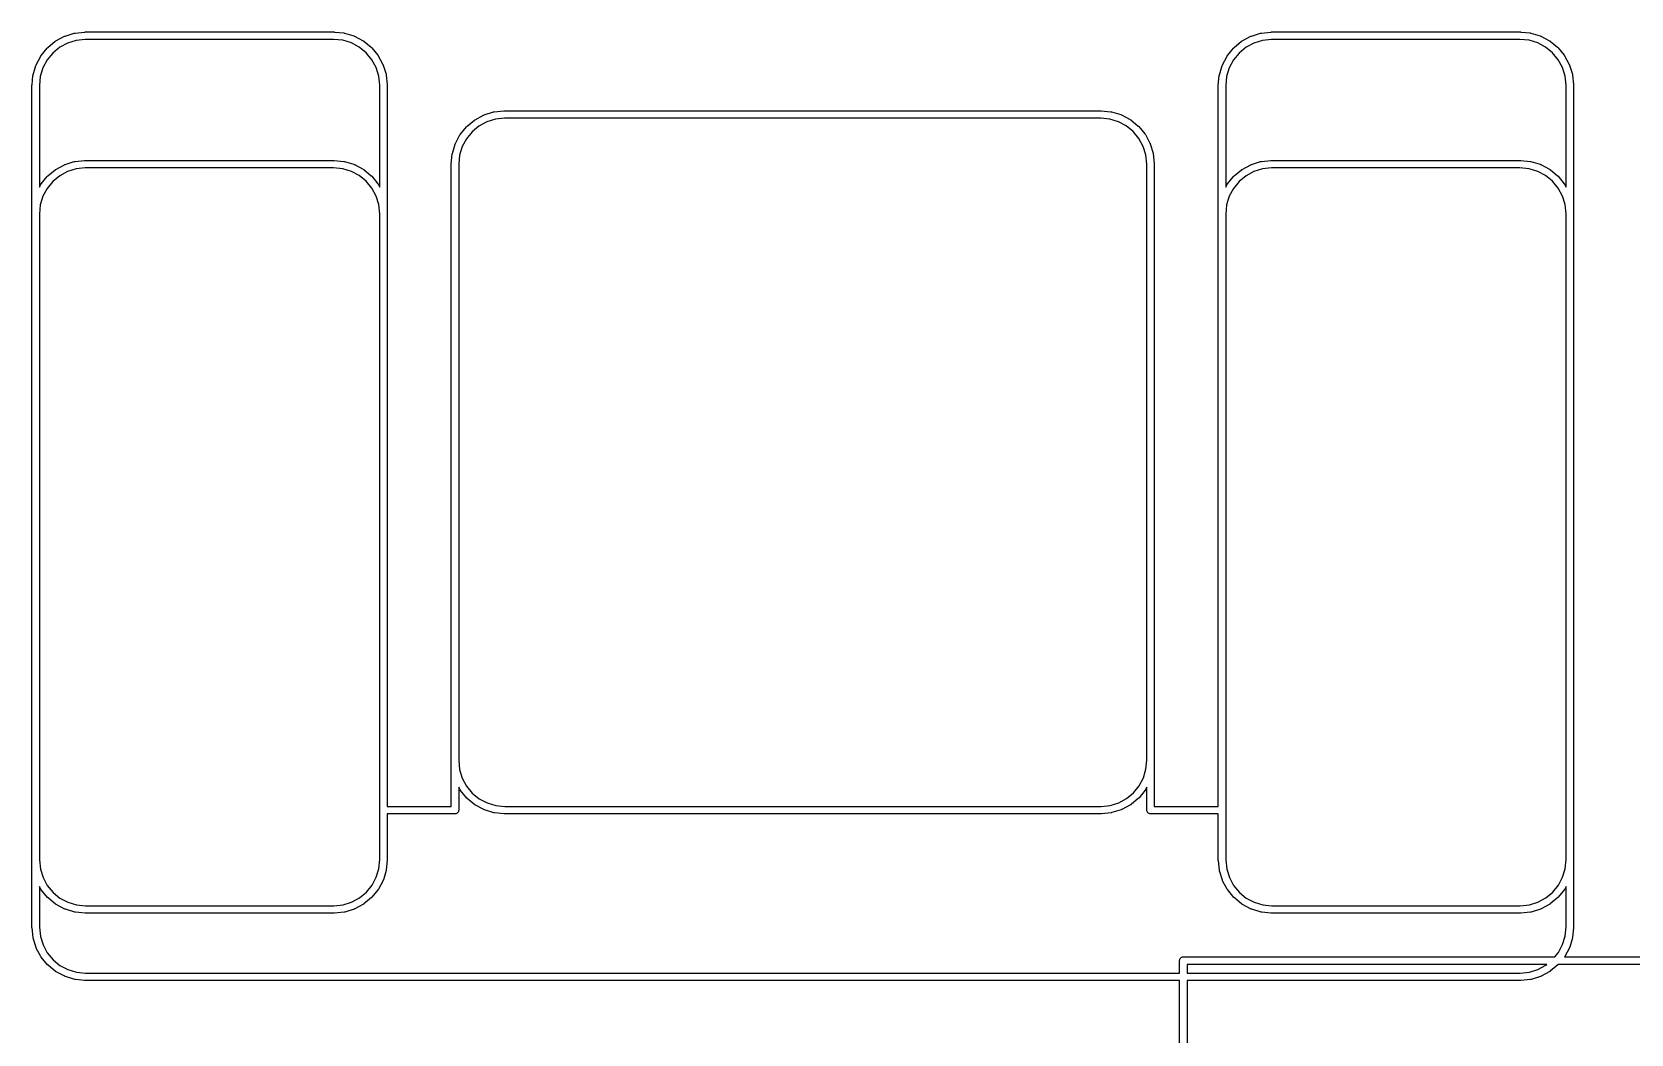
# Model space of a CAD drawing. Extents: x 18 to 369, y 6 to 139.
# Drawn here: x 49.34 to 81.52, y 48.79 to 68.95 of the extents above; entities that cross this region are included whole.
import ezdxf

# ---------------------------------------------------------------- set-up
doc = ezdxf.new("R2010")
doc.units = 0
doc.layers.add('BLACK', color=7, linetype='CONTINUOUS')

msp = doc.modelspace()

# ---------------------------------------------------------------- linework, layer by layer
at = {"layer": 'BLACK', "linetype": 'CONTINUOUS'}
for p, q in [((49.9933, 68.8677), (49.9996, 68.8702)), ((49.9996, 68.8702), (50.0059, 68.8729)), ((50.0059, 68.8729), (50.1923, 68.9306)), ((50.1923, 68.9306), (50.1933, 68.9309)), ((50.1933, 68.9309), (50.2, 68.9322)), ((50.2, 68.9322), (50.2067, 68.9335)), ((50.2067, 68.9335), (50.4007, 68.9539)), ((50.4007, 68.9539), (50.4018, 68.954)), ((50.4018, 68.954), (50.4051, 68.954)), ((50.4051, 68.954), (50.4083, 68.9543)), ((50.4083, 68.9543), (50.4118, 68.9543)), ((50.4118, 68.9543), (50.4119, 68.9544)), ((50.4119, 68.9544), (50.4153, 68.9544)), ((50.4153, 68.9544), (55.4192, 68.9543)), ((55.4192, 68.9543), (55.4303, 68.9533)), ((55.4303, 68.9533), (55.4303, 68.9532)), ((55.4303, 68.9532), (55.6171, 68.9349)), ((55.6171, 68.9349), (55.6171, 68.9349)), ((55.6171, 68.9349), (55.6171, 68.9349)), ((55.6171, 68.9349), (55.6182, 68.9348)), ((55.6182, 68.9348), (55.6248, 68.9334)), ((55.6248, 68.9334), (55.6315, 68.9321)), ((55.6315, 68.9321), (55.8183, 68.8757)), ((55.8183, 68.8757), (55.8183, 68.8757)), ((55.8183, 68.8757), (55.8183, 68.8757)), ((55.8183, 68.8757), (55.8193, 68.8754)), ((55.8193, 68.8754), (55.8255, 68.8727)), ((55.8255, 68.8727), (55.8318, 68.8701)), ((55.8318, 68.8701), (56.0042, 68.7785)), ((73.8693, 68.8677), (73.8756, 68.8702)), ((73.8756, 68.8702), (73.8819, 68.8729)), ((73.8819, 68.8729), (74.0683, 68.9306)), ((74.0683, 68.9306), (74.0693, 68.9309)), ((74.0693, 68.9309), (74.076, 68.9321)), ((74.076, 68.9321), (74.0827, 68.9335)), ((74.0827, 68.9335), (74.2767, 68.9539)), ((74.2767, 68.9539), (74.2778, 68.954)), ((74.2778, 68.954), (74.2811, 68.954)), ((74.2811, 68.954), (74.2843, 68.9543)), ((74.2843, 68.9543), (74.2878, 68.9543)), ((74.2878, 68.9543), (74.2879, 68.9543)), ((74.2879, 68.9543), (74.291, 68.9543)), ((74.291, 68.9543), (74.2913, 68.9543)), ((74.2913, 68.9543), (74.2916, 68.9543)), ((74.2916, 68.9543), (79.2952, 68.9544)), ((79.2952, 68.9544), (79.3063, 68.9533)), ((79.3063, 68.9533), (79.3063, 68.9533)), ((79.3063, 68.9533), (79.4931, 68.9349)), ((79.4931, 68.9349), (79.4931, 68.9349)), ((79.4931, 68.9349), (79.4931, 68.9349)), ((79.4931, 68.9349), (79.4942, 68.9348)), ((79.4942, 68.9348), (79.5008, 68.9334)), ((79.5008, 68.9334), (79.5075, 68.9321)), ((79.5075, 68.9321), (79.6943, 68.8757)), ((79.6943, 68.8757), (79.6953, 68.8754)), ((79.6953, 68.8754), (79.7016, 68.8727)), ((79.7016, 68.8727), (79.7079, 68.8701)), ((79.7079, 68.8701), (79.8802, 68.7785)), ((49.5245, 68.4801), (49.6479, 68.6314)), ((49.6479, 68.6314), (49.6485, 68.6322)), ((49.6485, 68.6322), (49.6534, 68.637)), ((49.6534, 68.637), (49.6582, 68.6418)), ((49.6582, 68.6418), (49.8086, 68.7662)), ((49.8985, 68.6459), (49.7595, 68.5309)), ((49.8086, 68.7662), (49.8094, 68.7668)), ((49.8094, 68.7668), (49.8151, 68.7706)), ((49.8151, 68.7706), (49.8207, 68.7744)), ((49.8207, 68.7744), (49.9924, 68.8672)), ((50.0573, 68.7317), (49.8985, 68.6459)), ((49.9924, 68.8672), (49.9933, 68.8677)), ((49.9924, 68.8672), (49.9924, 68.8672)), ((49.9924, 68.8672), (49.9924, 68.8672)), ((50.2296, 68.7851), (50.0573, 68.7317)), ((50.4126, 68.8043), (50.2296, 68.7851)), ((50.4158, 68.8044), (50.4126, 68.8043)), ((55.4118, 68.8043), (50.4158, 68.8044)), ((50.4158, 68.8044), (50.4158, 68.8044)), ((55.5952, 68.7864), (55.4118, 68.8043)), ((55.7679, 68.7342), (55.5952, 68.7864)), ((55.9273, 68.6495), (55.7679, 68.7342)), ((56.0671, 68.5354), (55.9273, 68.6495)), ((56.0042, 68.7785), (56.0042, 68.7785)), ((56.0042, 68.7785), (56.0042, 68.7785)), ((56.0042, 68.7785), (56.0051, 68.778)), ((56.0051, 68.778), (56.0107, 68.7741)), ((56.0107, 68.7741), (56.0164, 68.7704)), ((56.0164, 68.7704), (56.1676, 68.647)), ((56.1676, 68.647), (56.1676, 68.647)), ((56.1676, 68.647), (56.1676, 68.647)), ((56.1676, 68.647), (56.1684, 68.6464)), ((56.1684, 68.6464), (56.1732, 68.6415)), ((56.1732, 68.6415), (56.178, 68.6367)), ((56.178, 68.6367), (56.3024, 68.4863)), ((73.4005, 68.4801), (73.5239, 68.6314)), ((73.5239, 68.6314), (73.5245, 68.6322)), ((73.5245, 68.6322), (73.5294, 68.637)), ((73.5294, 68.637), (73.5342, 68.6418)), ((73.5342, 68.6418), (73.6846, 68.7662)), ((73.7745, 68.6459), (73.6355, 68.5309)), ((73.6846, 68.7662), (73.6854, 68.7668)), ((73.6846, 68.7662), (73.6846, 68.7662)), ((73.6846, 68.7662), (73.6846, 68.7662)), ((73.6854, 68.7668), (73.6911, 68.7706)), ((73.6911, 68.7706), (73.6967, 68.7744)), ((73.6967, 68.7744), (73.8684, 68.8672)), ((73.9333, 68.7317), (73.7745, 68.6459)), ((73.8684, 68.8672), (73.8693, 68.8677)), ((73.8684, 68.8672), (73.8684, 68.8672)), ((73.8684, 68.8672), (73.8684, 68.8672)), ((74.1056, 68.7851), (73.9333, 68.7317)), ((74.2886, 68.8043), (74.1056, 68.7851)), ((74.2918, 68.8043), (74.2886, 68.8043)), ((79.2878, 68.8044), (74.2918, 68.8043)), ((79.4712, 68.7864), (79.2878, 68.8044)), ((79.6439, 68.7342), (79.4712, 68.7864)), ((79.8033, 68.6495), (79.6439, 68.7342)), ((79.9431, 68.5354), (79.8033, 68.6495)), ((79.8802, 68.7785), (79.8802, 68.7785)), ((79.8802, 68.7785), (79.8811, 68.778)), ((79.8811, 68.778), (79.8867, 68.7742)), ((79.8867, 68.7742), (79.8924, 68.7704)), ((79.8924, 68.7704), (80.0436, 68.647)), ((80.0436, 68.647), (80.0436, 68.647)), ((80.0436, 68.647), (80.0436, 68.647)), ((80.0436, 68.647), (80.0444, 68.6464)), ((80.0444, 68.6464), (80.0492, 68.6415)), ((80.0492, 68.6415), (80.054, 68.6367)), ((80.054, 68.6367), (80.1784, 68.4863)), ((49.3628, 68.0953), (49.4192, 68.2821)), ((49.4192, 68.2821), (49.4195, 68.2831)), ((49.4192, 68.2821), (49.4192, 68.2821)), ((49.4192, 68.2821), (49.4192, 68.2821)), ((49.4195, 68.2831), (49.4222, 68.2893)), ((49.4222, 68.2893), (49.4248, 68.2956)), ((49.4248, 68.2956), (49.5164, 68.4679)), ((49.5607, 68.2317), (49.5085, 68.0589)), ((49.5164, 68.468), (49.5169, 68.4689)), ((49.5164, 68.4679), (49.5164, 68.468)), ((49.5164, 68.468), (49.5164, 68.468)), ((49.5169, 68.4689), (49.5208, 68.4745)), ((49.5208, 68.4745), (49.5245, 68.4801)), ((49.6454, 68.391), (49.5607, 68.2317)), ((49.7595, 68.5309), (49.6454, 68.391)), ((56.1821, 68.3964), (56.0671, 68.5354)), ((56.268, 68.2377), (56.1821, 68.3964)), ((56.3213, 68.0653), (56.268, 68.2377)), ((56.3024, 68.4863), (56.3024, 68.4863)), ((56.3024, 68.4863), (56.3024, 68.4863)), ((56.3024, 68.4863), (56.3031, 68.4855)), ((56.3031, 68.4855), (56.3068, 68.4798)), ((56.3068, 68.4798), (56.3106, 68.4742)), ((56.3106, 68.4742), (56.4034, 68.3025)), ((56.4034, 68.3025), (56.4039, 68.3016)), ((56.4039, 68.3016), (56.4064, 68.2953)), ((56.4064, 68.2953), (56.4091, 68.289)), ((56.4091, 68.289), (56.4668, 68.1026)), ((73.2388, 68.0953), (73.2952, 68.2821)), ((73.2952, 68.2821), (73.2955, 68.2831)), ((73.2952, 68.2821), (73.2952, 68.2821)), ((73.2952, 68.2821), (73.2952, 68.2821)), ((73.2955, 68.2831), (73.2982, 68.2893)), ((73.2982, 68.2893), (73.3008, 68.2956)), ((73.3008, 68.2956), (73.3924, 68.4679)), ((73.4367, 68.2317), (73.3845, 68.0589)), ((73.3924, 68.468), (73.3929, 68.4689)), ((73.3924, 68.4679), (73.3924, 68.468)), ((73.3924, 68.4679), (73.3924, 68.4679)), ((73.3929, 68.4689), (73.3968, 68.4745)), ((73.3968, 68.4745), (73.4005, 68.4801)), ((73.5214, 68.391), (73.4367, 68.2317)), ((73.6355, 68.5309), (73.5214, 68.391)), ((80.0581, 68.3964), (79.9431, 68.5354)), ((80.144, 68.2377), (80.0581, 68.3964)), ((80.1973, 68.0653), (80.144, 68.2377)), ((80.1784, 68.4863), (80.1791, 68.4855)), ((80.1791, 68.4855), (80.1828, 68.4798)), ((80.1828, 68.4798), (80.1866, 68.4742)), ((80.1866, 68.4742), (80.2794, 68.3025)), ((80.2794, 68.3025), (80.2799, 68.3016)), ((80.2799, 68.3016), (80.2824, 68.2953)), ((80.2824, 68.2953), (80.2851, 68.289)), ((80.2851, 68.289), (80.3428, 68.1026)), ((49.3417, 67.894), (49.36, 68.0809)), ((49.36, 68.0809), (49.3601, 68.0819)), ((49.36, 68.0809), (49.36, 68.0809)), ((49.36, 68.0809), (49.36, 68.0809)), ((49.3601, 68.0819), (49.3615, 68.0886)), ((49.3615, 68.0886), (49.3628, 68.0953)), ((49.5085, 68.0589), (49.4906, 67.8756)), ((56.3406, 67.8823), (56.3213, 68.0653)), ((56.4668, 68.1026), (56.4668, 68.1026)), ((56.4668, 68.1026), (56.4668, 68.1026)), ((56.4668, 68.1026), (56.4671, 68.1016)), ((56.4671, 68.1016), (56.4684, 68.0949)), ((56.4684, 68.0949), (56.4697, 68.0883)), ((56.4697, 68.0883), (56.4901, 67.8942)), ((73.2169, 67.8867), (73.236, 68.0809)), ((73.236, 68.0809), (73.2361, 68.0819)), ((73.236, 68.0809), (73.236, 68.0809)), ((73.236, 68.0809), (73.236, 68.0809)), ((73.2361, 68.0819), (73.2375, 68.0886)), ((73.2375, 68.0886), (73.2388, 68.0953)), ((73.3845, 68.0589), (73.3666, 67.8757)), ((80.2166, 67.8823), (80.1973, 68.0653)), ((80.3428, 68.1026), (80.3428, 68.1026)), ((80.3428, 68.1026), (80.3428, 68.1026)), ((80.3428, 68.1026), (80.3431, 68.1016)), ((80.3431, 68.1016), (80.3444, 68.0949)), ((80.3444, 68.0949), (80.3457, 68.0883)), ((80.3457, 68.0883), (80.3661, 67.8942)), ((49.3406, 67.883), (49.3417, 67.894)), ((49.3406, 50.9393), (49.3406, 67.883)), ((49.3417, 67.894), (49.3417, 67.894)), ((49.4906, 67.8756), (49.4906, 65.8343)), ((56.3406, 67.8791), (56.3406, 67.8823)), ((56.3406, 65.8338), (56.3406, 67.8791)), ((56.4901, 67.8942), (56.4902, 67.8931)), ((56.4902, 67.8931), (56.4902, 67.8898)), ((56.4902, 67.8898), (56.4905, 67.8866)), ((56.4905, 67.8866), (56.4906, 67.8831)), ((56.4906, 67.8831), (56.4906, 67.883)), ((56.4906, 67.883), (56.4906, 67.8799)), ((56.4906, 67.8799), (56.4906, 67.8796)), ((56.4906, 67.8796), (56.4906, 67.8793)), ((56.4906, 67.8793), (56.4906, 65.2981)), ((73.2166, 67.883), (73.2169, 67.8867)), ((73.2166, 65.298), (73.2166, 67.883)), ((73.3666, 67.8757), (73.3666, 65.8343)), ((80.2166, 67.8791), (80.2166, 67.8823)), ((80.2166, 65.8337), (80.2166, 67.8791)), ((80.2166, 67.8791), (80.2166, 67.8791)), ((80.3661, 67.8942), (80.3662, 67.8931)), ((80.3662, 67.8931), (80.3662, 67.8898)), ((80.3662, 67.8898), (80.3665, 67.8866)), ((80.3665, 67.8866), (80.3666, 67.8831)), ((80.3666, 67.8831), (80.3666, 67.883)), ((80.3666, 67.883), (80.3666, 63.9967)), ((58.2587, 67.1894), (58.4304, 67.2822)), ((58.4304, 67.2822), (58.4313, 67.2827)), ((58.4304, 67.2822), (58.4304, 67.2822)), ((58.4304, 67.2822), (58.4304, 67.2822)), ((58.4313, 67.2827), (58.4376, 67.2852)), ((58.4376, 67.2852), (58.4439, 67.2879)), ((58.4439, 67.2879), (58.6303, 67.3456)), ((58.6303, 67.3456), (58.6313, 67.3459)), ((58.6313, 67.3459), (58.638, 67.3472)), ((58.638, 67.3472), (58.6447, 67.3485)), ((58.6447, 67.3485), (58.8387, 67.3689)), ((58.8387, 67.3689), (58.8398, 67.369)), ((58.8398, 67.369), (58.8431, 67.369)), ((58.8431, 67.369), (58.8463, 67.3693)), ((58.8463, 67.3693), (58.8498, 67.3693)), ((58.8498, 67.3693), (58.8499, 67.3694)), ((58.8499, 67.3694), (58.8533, 67.3694)), ((58.8533, 67.3694), (70.8572, 67.3693)), ((70.8572, 67.3693), (70.8608, 67.369)), ((70.8608, 67.369), (70.8609, 67.369)), ((70.8609, 67.369), (71.0551, 67.3499)), ((71.0551, 67.3499), (71.0562, 67.3498)), ((71.0562, 67.3498), (71.0628, 67.3484)), ((71.0628, 67.3484), (71.0695, 67.3471)), ((71.0695, 67.3471), (71.2563, 67.2907)), ((71.2563, 67.2907), (71.2573, 67.2904)), ((71.2573, 67.2904), (71.2636, 67.2877)), ((71.2636, 67.2877), (71.2699, 67.2851)), ((71.2699, 67.2851), (71.4422, 67.1935)), ((57.9625, 66.8951), (58.0859, 67.0464)), ((58.1975, 66.9459), (58.0834, 66.806)), ((58.0859, 67.0464), (58.0865, 67.0472)), ((58.0859, 67.0464), (58.0859, 67.0464)), ((58.0859, 67.0464), (58.0859, 67.0464)), ((58.0865, 67.0472), (58.0914, 67.0519)), ((58.0914, 67.0519), (58.0962, 67.0568)), ((58.0962, 67.0568), (58.2466, 67.1812)), ((58.3365, 67.0609), (58.1975, 66.9459)), ((58.2466, 67.1812), (58.2474, 67.1818)), ((58.2466, 67.1812), (58.2466, 67.1812)), ((58.2466, 67.1812), (58.2466, 67.1812)), ((58.2474, 67.1818), (58.253, 67.1855)), ((58.253, 67.1855), (58.2587, 67.1894)), ((58.4953, 67.1467), (58.3365, 67.0609)), ((58.6676, 67.2001), (58.4953, 67.1467)), ((58.8506, 67.2193), (58.6676, 67.2001)), ((58.8538, 67.2194), (58.8506, 67.2193)), ((70.85, 67.2193), (58.8538, 67.2194)), ((58.8538, 67.2194), (58.8538, 67.2194)), ((71.0332, 67.2014), (70.85, 67.2193)), ((71.2059, 67.1492), (71.0332, 67.2014)), ((71.3653, 67.0645), (71.2059, 67.1492)), ((71.5051, 66.9504), (71.3653, 67.0645)), ((71.4422, 67.1935), (71.4431, 67.193)), ((71.4431, 67.193), (71.4487, 67.1892)), ((71.4487, 67.1892), (71.4544, 67.1854)), ((71.4544, 67.1854), (71.6056, 67.062)), ((71.6201, 66.8114), (71.5051, 66.9504)), ((71.6056, 67.062), (71.6064, 67.0614)), ((71.6064, 67.0614), (71.6112, 67.0565)), ((71.6112, 67.0565), (71.616, 67.0517)), ((71.616, 67.0517), (71.7404, 66.9014)), ((57.8008, 66.5103), (57.8572, 66.6971)), ((57.8572, 66.6971), (57.8575, 66.6981)), ((57.8575, 66.6981), (57.8602, 66.7044)), ((57.8602, 66.7044), (57.8628, 66.7106)), ((57.8628, 66.7106), (57.9544, 66.883)), ((57.9987, 66.6467), (57.9465, 66.4739)), ((57.9544, 66.883), (57.9549, 66.8839)), ((57.9544, 66.883), (57.9544, 66.883)), ((57.9544, 66.883), (57.9544, 66.883)), ((57.9549, 66.8839), (57.9587, 66.8895)), ((57.9587, 66.8895), (57.9625, 66.8951)), ((58.0834, 66.806), (57.9987, 66.6467)), ((71.706, 66.6527), (71.6201, 66.8114)), ((71.7593, 66.4803), (71.706, 66.6527)), ((71.7404, 66.9014), (71.7404, 66.9013)), ((71.7404, 66.9013), (71.7404, 66.9013)), ((71.7404, 66.9013), (71.7411, 66.9005)), ((71.7411, 66.9005), (71.7448, 66.8949)), ((71.7448, 66.8949), (71.7486, 66.8892)), ((71.7486, 66.8892), (71.8414, 66.7175)), ((71.8414, 66.7175), (71.8414, 66.7175)), ((71.8414, 66.7175), (71.8414, 66.7175)), ((71.8414, 66.7175), (71.8419, 66.7166)), ((71.8419, 66.7166), (71.8445, 66.7103)), ((71.8445, 66.7103), (71.8471, 66.704)), ((71.8471, 66.704), (71.9048, 66.5176)), ((50.0059, 66.2879), (50.1923, 66.3456)), ((50.1923, 66.3456), (50.1933, 66.3459)), ((50.1933, 66.3459), (50.2, 66.3471)), ((50.2, 66.3471), (50.2067, 66.3485)), ((50.2067, 66.3485), (50.4007, 66.3689)), ((50.4007, 66.3689), (50.4018, 66.369)), ((50.4018, 66.369), (50.4051, 66.369)), ((50.4051, 66.369), (50.4083, 66.3693)), ((50.4083, 66.3693), (50.4118, 66.3693)), ((50.4118, 66.3693), (50.4119, 66.3693)), ((50.4119, 66.3693), (50.415, 66.3693)), ((50.415, 66.3693), (50.4153, 66.3693)), ((50.4153, 66.3693), (50.4156, 66.3693)), ((50.4156, 66.3693), (55.4192, 66.3693)), ((55.4192, 66.3693), (55.4228, 66.369)), ((55.4228, 66.369), (55.4229, 66.369)), ((55.4229, 66.369), (55.6171, 66.35)), ((55.6171, 66.35), (55.6182, 66.3498)), ((55.6182, 66.3498), (55.6248, 66.3484)), ((55.6248, 66.3484), (55.6315, 66.3471)), ((55.6315, 66.3471), (55.8183, 66.2907)), ((57.7786, 66.298), (57.7789, 66.3015)), ((57.7786, 64.7053), (57.7786, 66.298)), ((57.7789, 66.3017), (57.798, 66.4959)), ((57.7789, 66.3015), (57.7789, 66.3017)), ((57.798, 66.4959), (57.7981, 66.4969)), ((57.798, 66.4959), (57.798, 66.4959)), ((57.798, 66.4959), (57.798, 66.4959)), ((57.7981, 66.4969), (57.7995, 66.5036)), ((57.7995, 66.5036), (57.8008, 66.5103)), ((57.9465, 66.4739), (57.9286, 66.2908)), ((71.7786, 66.2973), (71.7593, 66.4803)), ((71.7786, 66.2941), (71.7786, 66.2973)), ((71.9048, 66.5176), (71.9051, 66.5166)), ((71.9051, 66.5166), (71.9064, 66.5099)), ((71.9064, 66.5099), (71.9077, 66.5033)), ((71.9077, 66.5033), (71.9281, 66.3092)), ((71.9281, 66.3092), (71.9282, 66.3081)), ((71.9282, 66.3081), (71.9282, 66.3048)), ((71.9282, 66.3048), (71.9285, 66.3016)), ((71.9285, 66.3016), (71.9286, 66.2981)), ((71.9286, 66.2981), (71.9286, 66.298)), ((71.9286, 66.298), (71.9286, 64.9167)), ((73.8819, 66.2879), (74.0683, 66.3456)), ((74.0683, 66.3456), (74.0693, 66.3459)), ((74.0693, 66.3459), (74.076, 66.3471)), ((74.076, 66.3471), (74.0826, 66.3485)), ((74.0826, 66.3485), (74.2767, 66.3689)), ((74.2767, 66.3689), (74.2778, 66.369)), ((74.2778, 66.369), (74.2811, 66.369)), ((74.2811, 66.369), (74.2843, 66.3693)), ((74.2843, 66.3693), (74.2878, 66.3693)), ((74.2878, 66.3693), (74.2879, 66.3693)), ((74.2879, 66.3693), (74.291, 66.3693)), ((74.291, 66.3693), (74.2913, 66.3694)), ((74.2913, 66.3694), (74.2916, 66.3693)), ((74.2916, 66.3693), (79.2952, 66.3694)), ((79.2952, 66.3694), (79.3063, 66.3683)), ((79.3063, 66.3683), (79.3063, 66.3683)), ((79.3063, 66.3683), (79.4931, 66.3499)), ((79.4931, 66.3499), (79.4931, 66.3499)), ((79.4931, 66.3499), (79.4931, 66.3499)), ((79.4931, 66.3499), (79.4942, 66.3498)), ((79.4942, 66.3498), (79.5008, 66.3484)), ((79.5008, 66.3484), (79.5075, 66.3471)), ((79.5075, 66.3471), (79.6943, 66.2907)), ((49.5245, 65.8951), (49.6479, 66.0464)), ((49.6479, 66.0464), (49.6485, 66.0472)), ((49.6485, 66.0472), (49.6534, 66.052)), ((49.6534, 66.052), (49.6582, 66.0568)), ((49.6582, 66.0568), (49.8086, 66.1812)), ((49.8985, 66.0609), (49.7595, 65.9459)), ((49.8086, 66.1812), (49.8094, 66.1818)), ((49.8094, 66.1818), (49.8151, 66.1856)), ((49.8151, 66.1856), (49.8207, 66.1894)), ((49.8207, 66.1894), (49.9924, 66.2822)), ((50.0573, 66.1467), (49.8985, 66.0609)), ((49.9924, 66.2822), (49.9933, 66.2827)), ((49.9924, 66.2822), (49.9924, 66.2822)), ((49.9924, 66.2822), (49.9924, 66.2822)), ((49.9933, 66.2827), (49.9996, 66.2852)), ((49.9996, 66.2852), (50.0059, 66.2879)), ((50.2296, 66.2001), (50.0573, 66.1467)), ((50.4126, 66.2193), (50.2296, 66.2001)), ((50.4158, 66.2193), (50.4126, 66.2193)), ((55.412, 66.2193), (50.4158, 66.2193)), ((55.5952, 66.2014), (55.412, 66.2193)), ((55.7679, 66.1492), (55.5952, 66.2014)), ((55.9273, 66.0645), (55.7679, 66.1492)), ((55.8183, 66.2907), (55.8193, 66.2904)), ((55.8193, 66.2904), (55.8256, 66.2877)), ((55.8256, 66.2877), (55.8319, 66.2851)), ((55.8319, 66.2851), (56.0042, 66.1935)), ((56.0671, 65.9504), (55.9273, 66.0645)), ((56.0042, 66.1935), (56.0051, 66.193)), ((56.0051, 66.193), (56.0107, 66.1892)), ((56.0107, 66.1892), (56.0164, 66.1854)), ((56.0164, 66.1854), (56.1676, 66.062)), ((56.1676, 66.062), (56.1676, 66.062)), ((56.1676, 66.062), (56.1676, 66.062)), ((56.1676, 66.062), (56.1684, 66.0614)), ((56.1684, 66.0614), (56.1731, 66.0565)), ((56.1731, 66.0565), (56.178, 66.0517)), ((56.178, 66.0517), (56.3024, 65.9014)), ((57.9286, 66.2908), (57.9286, 64.7053)), ((71.7786, 64.9167), (71.7786, 66.2941)), ((73.4005, 65.8951), (73.5239, 66.0464)), ((73.5239, 66.0464), (73.5245, 66.0472)), ((73.5239, 66.0464), (73.5239, 66.0464)), ((73.5239, 66.0464), (73.5239, 66.0464)), ((73.5245, 66.0472), (73.5294, 66.052)), ((73.5294, 66.052), (73.5342, 66.0568)), ((73.5342, 66.0568), (73.6846, 66.1812)), ((73.7745, 66.0609), (73.6355, 65.9459)), ((73.6846, 66.1812), (73.6854, 66.1818)), ((73.6854, 66.1818), (73.6911, 66.1856)), ((73.6911, 66.1856), (73.6967, 66.1894)), ((73.6967, 66.1894), (73.8684, 66.2822)), ((73.9333, 66.1467), (73.7745, 66.0609)), ((73.8684, 66.2822), (73.8693, 66.2827)), ((73.8684, 66.2822), (73.8684, 66.2822)), ((73.8684, 66.2822), (73.8684, 66.2822)), ((73.8693, 66.2827), (73.8756, 66.2852)), ((73.8756, 66.2852), (73.8819, 66.2879)), ((74.1056, 66.2001), (73.9333, 66.1467)), ((74.2886, 66.2193), (74.1056, 66.2001)), ((74.2918, 66.2194), (74.2886, 66.2193)), ((79.2878, 66.2194), (74.2918, 66.2194)), ((79.4712, 66.2014), (79.2878, 66.2194)), ((79.6439, 66.1492), (79.4712, 66.2014)), ((79.8033, 66.0645), (79.6439, 66.1492)), ((79.6943, 66.2907), (79.6943, 66.2907)), ((79.6943, 66.2907), (79.6943, 66.2907)), ((79.6943, 66.2907), (79.6953, 66.2904)), ((79.6953, 66.2904), (79.7016, 66.2877)), ((79.7016, 66.2877), (79.7078, 66.2851)), ((79.7078, 66.2851), (79.8802, 66.1935)), ((79.9431, 65.9504), (79.8033, 66.0645)), ((79.8802, 66.1935), (79.8802, 66.1935)), ((79.8802, 66.1935), (79.8802, 66.1935)), ((79.8802, 66.1935), (79.8811, 66.193)), ((79.8811, 66.193), (79.8867, 66.1891)), ((79.8867, 66.1891), (79.8924, 66.1854)), ((79.8924, 66.1854), (80.0436, 66.062)), ((80.0436, 66.062), (80.0444, 66.0614)), ((80.0444, 66.0614), (80.0492, 66.0565)), ((80.0492, 66.0565), (80.054, 66.0517)), ((80.054, 66.0517), (80.1784, 65.9013)), ((49.4906, 65.8343), (49.5164, 65.8829)), ((49.5164, 65.883), (49.5169, 65.8839)), ((49.5164, 65.8829), (49.5164, 65.883)), ((49.5164, 65.8829), (49.5164, 65.8829)), ((49.5169, 65.8839), (49.5208, 65.8895)), ((49.5208, 65.8895), (49.5245, 65.8951)), ((49.6454, 65.806), (49.5607, 65.6467)), ((49.7595, 65.9459), (49.6454, 65.806)), ((56.1821, 65.8114), (56.0671, 65.9504)), ((56.268, 65.6527), (56.1821, 65.8114)), ((56.3213, 65.4803), (56.268, 65.6527)), ((56.3024, 65.9014), (56.3024, 65.9013)), ((56.3024, 65.9013), (56.3024, 65.9013)), ((56.3024, 65.9013), (56.3031, 65.9005)), ((56.3031, 65.9005), (56.3068, 65.8948)), ((56.3068, 65.8948), (56.3106, 65.8892)), ((56.3106, 65.8892), (56.3406, 65.8338)), ((73.3666, 65.8343), (73.3924, 65.8829)), ((73.3924, 65.8829), (73.3929, 65.8839)), ((73.3929, 65.8839), (73.3967, 65.8895)), ((73.3967, 65.8895), (73.4005, 65.8951)), ((73.5214, 65.806), (73.4367, 65.6467)), ((73.6355, 65.9459), (73.5214, 65.806)), ((80.0581, 65.8114), (79.9431, 65.9504)), ((80.144, 65.6527), (80.0581, 65.8114)), ((80.1973, 65.4803), (80.144, 65.6527)), ((80.1784, 65.9013), (80.1791, 65.9005)), ((80.1791, 65.9005), (80.1828, 65.8949)), ((80.1828, 65.8949), (80.1866, 65.8892)), ((80.1866, 65.8892), (80.2166, 65.8337)), ((49.5085, 65.4739), (49.4906, 65.2907)), ((49.5607, 65.6467), (49.5085, 65.4739)), ((56.3406, 65.2973), (56.3213, 65.4803)), ((73.3845, 65.4739), (73.3666, 65.2908)), ((73.4367, 65.6467), (73.3845, 65.4739)), ((80.2166, 65.2973), (80.1973, 65.4803)), ((49.4906, 65.2907), (49.4906, 52.2946)), ((56.3406, 65.295), (56.3406, 65.2973)), ((56.3406, 53.298), (56.3406, 65.295)), ((56.4906, 65.2981), (56.4906, 65.298)), ((56.4906, 65.298), (56.4906, 65.2949)), ((56.4906, 65.2949), (56.4906, 65.2946)), ((56.4906, 65.2946), (56.4906, 65.2943)), ((56.4906, 65.2943), (56.4906, 53.3693)), ((73.2166, 53.3694), (73.2166, 65.298)), ((73.2166, 65.298), (73.2166, 65.298)), ((73.3666, 65.2908), (73.3666, 53.298)), ((80.2166, 65.2941), (80.2166, 65.2973)), ((80.2166, 63.9967), (80.2166, 65.2941)), ((57.7786, 53.3694), (57.7786, 64.7053)), ((57.9286, 64.7053), (57.9286, 54.2946)), ((71.7786, 54.2979), (71.7786, 64.9167)), ((71.9286, 64.9167), (71.9286, 54.2907)), ((80.2166, 52.2981), (80.2166, 63.9967)), ((80.3666, 63.9967), (80.3666, 52.2907)), ((57.9286, 54.2946), (57.9286, 54.2946)), ((57.9286, 54.2946), (57.9286, 54.2914)), ((57.9286, 54.2914), (57.9478, 54.1084)), ((57.9478, 54.1084), (58.0012, 53.936)), ((71.7084, 53.942), (71.7606, 54.1148)), ((71.7606, 54.1148), (71.7786, 54.2979)), ((71.9286, 54.2907), (71.9286, 54.2906)), ((71.9286, 54.2906), (71.9286, 53.3693)), ((57.9586, 53.6995), (57.9286, 53.755)), ((57.9286, 53.755), (57.9286, 53.298)), ((58.0012, 53.936), (58.087, 53.7773)), ((58.087, 53.7773), (58.202, 53.6382)), ((71.5097, 53.6428), (71.6237, 53.7827)), ((71.6237, 53.7827), (71.7084, 53.942)), ((71.7786, 53.7544), (71.7527, 53.7058)), ((71.7786, 53.298), (71.7786, 53.7544)), ((57.9624, 53.6938), (57.9586, 53.6995)), ((57.9661, 53.6882), (57.9624, 53.6938)), ((57.9667, 53.6874), (57.9661, 53.6882)), ((57.9667, 53.6873), (57.9667, 53.6874)), ((58.0911, 53.537), (57.9667, 53.6873)), ((57.9667, 53.6873), (57.9667, 53.6873)), ((58.096, 53.5322), (58.0911, 53.537)), ((58.1007, 53.5273), (58.096, 53.5322)), ((58.1015, 53.5267), (58.1007, 53.5273)), ((58.2528, 53.4033), (58.1015, 53.5267)), ((58.1015, 53.5267), (58.1015, 53.5267)), ((58.1015, 53.5267), (58.1015, 53.5267)), ((58.202, 53.6382), (58.3419, 53.5242)), ((58.3419, 53.5242), (58.5012, 53.4395)), ((58.5012, 53.4395), (58.674, 53.3873)), ((71.0395, 53.3886), (71.2119, 53.442)), ((71.2119, 53.442), (71.3706, 53.5278)), ((71.3706, 53.5278), (71.5097, 53.6428)), ((71.611, 53.5319), (71.4606, 53.4075)), ((71.6158, 53.5368), (71.611, 53.5319)), ((71.6206, 53.5415), (71.6158, 53.5368)), ((71.6213, 53.5423), (71.6206, 53.5415)), ((71.7446, 53.6936), (71.6213, 53.5423)), ((71.6213, 53.5423), (71.6213, 53.5423)), ((71.6213, 53.5423), (71.6213, 53.5423)), ((71.7484, 53.6993), (71.7446, 53.6936)), ((71.7522, 53.7048), (71.7484, 53.6993)), ((71.7527, 53.7057), (71.7522, 53.7048)), ((71.7527, 53.7058), (71.7527, 53.7057)), ((71.7527, 53.7057), (71.7527, 53.7057)), ((56.3402, 53.2944), (56.3406, 53.298)), ((56.3406, 53.2907), (56.3402, 53.2944)), ((56.3406, 52.298), (56.3406, 53.2907)), ((56.4906, 53.3693), (57.7786, 53.3694)), ((57.8499, 53.2194), (56.4906, 53.2194)), ((56.4906, 53.2194), (56.4906, 52.2907)), ((57.8536, 53.219), (57.8499, 53.2194)), ((57.8683, 53.2204), (57.8536, 53.219)), ((57.8824, 53.2247), (57.8683, 53.2204)), ((57.8954, 53.2317), (57.8824, 53.2247)), ((57.9069, 53.2411), (57.8954, 53.2317)), ((57.9071, 53.2413), (57.9069, 53.2411)), ((57.9162, 53.2525), (57.9071, 53.2413)), ((57.9232, 53.2655), (57.9162, 53.2525)), ((57.9275, 53.2797), (57.9232, 53.2655)), ((57.9289, 53.2944), (57.9275, 53.2797)), ((57.9286, 53.298), (57.9289, 53.2944)), ((58.2585, 53.3995), (58.2528, 53.4033)), ((58.264, 53.3957), (58.2585, 53.3995)), ((58.265, 53.3952), (58.264, 53.3957)), ((58.4373, 53.3036), (58.265, 53.3952)), ((58.265, 53.3952), (58.265, 53.3952)), ((58.265, 53.3952), (58.265, 53.3952)), ((58.4435, 53.301), (58.4373, 53.3036)), ((58.4498, 53.2983), (58.4435, 53.301)), ((58.4508, 53.298), (58.4498, 53.2983)), ((58.6377, 53.2416), (58.4508, 53.298)), ((58.6443, 53.2403), (58.6377, 53.2416)), ((58.651, 53.2389), (58.6443, 53.2403)), ((58.652, 53.2388), (58.651, 53.2389)), ((58.8462, 53.2197), (58.652, 53.2388)), ((58.652, 53.2388), (58.652, 53.2388)), ((58.652, 53.2388), (58.652, 53.2388)), ((58.674, 53.3873), (58.8572, 53.3693)), ((58.8463, 53.2197), (58.8462, 53.2197)), ((58.8499, 53.2193), (58.8463, 53.2197)), ((70.8538, 53.2193), (58.8499, 53.2193)), ((58.8572, 53.3693), (70.8533, 53.3693)), ((70.8533, 53.3693), (70.8565, 53.3694)), ((70.8533, 53.3693), (70.8533, 53.3693)), ((70.8572, 53.2193), (70.8538, 53.2193)), ((70.8565, 53.3694), (71.0395, 53.3886)), ((70.8574, 53.2194), (70.8572, 53.2193)), ((70.8608, 53.2194), (70.8574, 53.2194)), ((70.8641, 53.2197), (70.8608, 53.2194)), ((70.8674, 53.2197), (70.8641, 53.2197)), ((70.8684, 53.2198), (70.8674, 53.2197)), ((71.0625, 53.2402), (70.8684, 53.2198)), ((71.0691, 53.2415), (71.0625, 53.2402)), ((71.0758, 53.2428), (71.0691, 53.2415)), ((71.0768, 53.2431), (71.0758, 53.2428)), ((71.2633, 53.3008), (71.0768, 53.2431)), ((71.0768, 53.2431), (71.0768, 53.2431)), ((71.2696, 53.3035), (71.2633, 53.3008)), ((71.2758, 53.306), (71.2696, 53.3035)), ((71.2768, 53.3065), (71.2758, 53.306)), ((71.4484, 53.3993), (71.2768, 53.3065)), ((71.4541, 53.4031), (71.4484, 53.3993)), ((71.4598, 53.4069), (71.4541, 53.4031)), ((71.4606, 53.4075), (71.4598, 53.4069)), ((71.4606, 53.4075), (71.4606, 53.4075)), ((71.4606, 53.4075), (71.4606, 53.4075)), ((71.7782, 53.2943), (71.7786, 53.298)), ((71.7786, 53.2907), (71.7782, 53.2943)), ((71.7797, 53.2796), (71.7786, 53.2907)), ((71.7786, 53.2907), (71.7786, 53.2907)), ((71.7839, 53.2655), (71.7797, 53.2796)), ((71.7909, 53.2525), (71.7839, 53.2655)), ((71.8003, 53.2411), (71.7909, 53.2525)), ((71.8117, 53.2317), (71.8003, 53.2411)), ((71.8003, 53.2411), (71.8003, 53.2411)), ((71.8247, 53.2247), (71.8117, 53.2317)), ((71.8389, 53.2204), (71.8247, 53.2247)), ((71.8499, 53.2193), (71.8389, 53.2204)), ((71.8536, 53.219), (71.8499, 53.2193)), ((71.8499, 53.2193), (71.8499, 53.2193)), ((71.8572, 53.2193), (71.8536, 53.219)), ((73.2166, 53.2194), (71.8572, 53.2193)), ((71.9286, 53.3693), (73.2166, 53.3694)), ((73.2166, 52.2907), (73.2166, 53.2194)), ((73.3666, 53.298), (73.3669, 53.2944)), ((73.3669, 53.2944), (73.3666, 53.2907)), ((73.3666, 53.2907), (73.3666, 53.2907)), ((73.3666, 53.2907), (73.3666, 53.2906)), ((73.3666, 53.2906), (73.3666, 52.2946)), ((49.4906, 52.2946), (49.4906, 52.2914)), ((49.4906, 52.2914), (49.5098, 52.1084)), ((56.3226, 52.1147), (56.3406, 52.298)), ((56.49, 52.2849), (56.4712, 52.0928)), ((56.4906, 52.2907), (56.49, 52.2849)), ((73.2166, 52.2905), (73.2166, 52.2907)), ((73.2166, 52.2871), (73.2166, 52.2905)), ((73.2169, 52.2838), (73.2166, 52.2871)), ((73.2169, 52.2806), (73.2169, 52.2838)), ((73.217, 52.2795), (73.2169, 52.2806)), ((73.2374, 52.0854), (73.217, 52.2795)), ((73.3666, 52.2946), (73.3666, 52.2946)), ((73.3666, 52.2946), (73.3666, 52.2914)), ((73.3666, 52.2914), (73.3858, 52.1084)), ((80.1986, 52.1148), (80.2166, 52.2981)), ((80.3666, 52.2907), (80.3666, 52.2906)), ((80.3666, 52.2906), (80.3666, 50.9357)), ((49.5098, 52.1084), (49.5632, 51.936)), ((49.5632, 51.936), (49.649, 51.7773)), ((56.1857, 51.7827), (56.2704, 51.942)), ((56.2704, 51.942), (56.3226, 52.1147)), ((56.4063, 51.8781), (56.3147, 51.7057)), ((56.4089, 51.8843), (56.4063, 51.8781)), ((56.4116, 51.8906), (56.4089, 51.8843)), ((56.4119, 51.8916), (56.4116, 51.8906)), ((56.4683, 52.0784), (56.4119, 51.8916)), ((56.4119, 51.8916), (56.4119, 51.8916)), ((56.4119, 51.8916), (56.4119, 51.8916)), ((56.4697, 52.0851), (56.4683, 52.0784)), ((56.4711, 52.0917), (56.4697, 52.0851)), ((56.4712, 52.0928), (56.4711, 52.0917)), ((56.4712, 52.0928), (56.4712, 52.0928)), ((56.4712, 52.0928), (56.4712, 52.0928)), ((73.2388, 52.0788), (73.2374, 52.0854)), ((73.24, 52.0721), (73.2388, 52.0788)), ((73.2403, 52.0711), (73.24, 52.0721)), ((73.2404, 52.0711), (73.2403, 52.0711)), ((73.2981, 51.8847), (73.2404, 52.0711)), ((73.3007, 51.8784), (73.2981, 51.8847)), ((73.3032, 51.8721), (73.3007, 51.8784)), ((73.3037, 51.8712), (73.3032, 51.8721)), ((73.3966, 51.6995), (73.3037, 51.8712)), ((73.3037, 51.8712), (73.3037, 51.8712)), ((73.3037, 51.8712), (73.3037, 51.8712)), ((73.3858, 52.1084), (73.4392, 51.936)), ((73.4392, 51.936), (73.525, 51.7773)), ((80.0617, 51.7827), (80.1464, 51.942)), ((80.1464, 51.942), (80.1986, 52.1148)), ((49.5206, 51.6995), (49.4906, 51.755)), ((49.4906, 51.755), (49.4906, 50.9396)), ((49.5244, 51.6938), (49.5206, 51.6995)), ((49.5281, 51.6882), (49.5244, 51.6938)), ((49.5287, 51.6874), (49.5281, 51.6882)), ((49.6531, 51.537), (49.5287, 51.6874)), ((49.5287, 51.6874), (49.5287, 51.6874)), ((49.5287, 51.6874), (49.5287, 51.6874)), ((49.649, 51.7773), (49.764, 51.6383)), ((49.658, 51.5322), (49.6531, 51.537)), ((49.6627, 51.5273), (49.658, 51.5322)), ((49.6635, 51.5267), (49.6627, 51.5273)), ((49.8148, 51.4033), (49.6635, 51.5267)), ((49.6635, 51.5267), (49.6635, 51.5267)), ((49.6635, 51.5267), (49.6635, 51.5267)), ((49.764, 51.6383), (49.9039, 51.5242)), ((49.9039, 51.5242), (50.0632, 51.4395)), ((55.7739, 51.442), (55.9326, 51.5278)), ((55.9326, 51.5278), (56.0717, 51.6428)), ((56.1729, 51.5319), (56.0226, 51.4075)), ((56.0717, 51.6428), (56.1857, 51.7827)), ((56.1778, 51.5368), (56.1729, 51.5319)), ((56.1826, 51.5415), (56.1778, 51.5368)), ((56.1833, 51.5423), (56.1826, 51.5415)), ((56.3066, 51.6935), (56.1833, 51.5423)), ((56.3104, 51.6992), (56.3066, 51.6935)), ((56.3142, 51.7048), (56.3104, 51.6992)), ((56.3147, 51.7057), (56.3142, 51.7048)), ((56.3147, 51.7057), (56.3147, 51.7057)), ((56.3147, 51.7057), (56.3147, 51.7057)), ((73.4004, 51.6939), (73.3966, 51.6995)), ((73.4041, 51.6882), (73.4004, 51.6939)), ((73.4047, 51.6874), (73.4041, 51.6882)), ((73.4047, 51.6873), (73.4047, 51.6874)), ((73.4048, 51.6873), (73.4047, 51.6873)), ((73.5292, 51.537), (73.4048, 51.6873)), ((73.525, 51.7773), (73.64, 51.6382)), ((73.534, 51.5322), (73.5292, 51.537)), ((73.5387, 51.5273), (73.534, 51.5322)), ((73.5395, 51.5267), (73.5387, 51.5273)), ((73.6908, 51.4033), (73.5395, 51.5267)), ((73.5395, 51.5267), (73.5395, 51.5267)), ((73.5395, 51.5267), (73.5395, 51.5267)), ((73.64, 51.6382), (73.7799, 51.5242)), ((73.7799, 51.5242), (73.9392, 51.4395)), ((79.6499, 51.442), (79.8086, 51.5278)), ((79.8086, 51.5278), (79.9477, 51.6428)), ((80.0489, 51.5319), (79.8986, 51.4075)), ((79.9477, 51.6428), (80.0617, 51.7827)), ((80.0537, 51.5367), (80.0489, 51.5319)), ((80.0586, 51.5415), (80.0537, 51.5367)), ((80.0593, 51.5423), (80.0586, 51.5415)), ((80.1826, 51.6936), (80.0593, 51.5423)), ((80.0593, 51.5423), (80.0593, 51.5423)), ((80.0593, 51.5423), (80.0593, 51.5423)), ((80.1864, 51.6992), (80.1826, 51.6936)), ((80.1902, 51.7048), (80.1864, 51.6992)), ((80.1907, 51.7057), (80.1902, 51.7048)), ((80.2166, 51.7544), (80.1907, 51.7058)), ((80.1907, 51.7058), (80.1907, 51.7057)), ((80.1907, 51.7057), (80.1907, 51.7057)), ((80.2166, 50.9431), (80.2166, 51.7544)), ((49.8204, 51.3995), (49.8148, 51.4033)), ((49.826, 51.3957), (49.8204, 51.3995)), ((49.827, 51.3952), (49.826, 51.3957)), ((49.9993, 51.3036), (49.827, 51.3952)), ((50.0056, 51.301), (49.9993, 51.3036)), ((50.0118, 51.2983), (50.0056, 51.301)), ((50.0128, 51.298), (50.0118, 51.2983)), ((50.1997, 51.2416), (50.0128, 51.298)), ((50.0632, 51.4395), (50.236, 51.3873)), ((50.2063, 51.2403), (50.1997, 51.2416)), ((50.213, 51.2389), (50.2063, 51.2403)), ((50.214, 51.2388), (50.213, 51.2389)), ((50.4082, 51.2197), (50.214, 51.2388)), ((50.214, 51.2388), (50.214, 51.2388)), ((50.236, 51.3873), (50.4192, 51.3693)), ((50.4083, 51.2197), (50.4082, 51.2197)), ((50.4119, 51.2193), (50.4083, 51.2197)), ((55.4158, 51.2193), (50.4119, 51.2193)), ((50.4192, 51.3693), (55.4153, 51.3693)), ((55.4153, 51.3693), (55.4185, 51.3694)), ((55.4153, 51.3693), (55.4153, 51.3693)), ((55.4192, 51.2193), (55.4158, 51.2193)), ((55.4185, 51.3694), (55.6015, 51.3886)), ((55.4194, 51.2194), (55.4192, 51.2193)), ((55.4228, 51.2194), (55.4194, 51.2194)), ((55.4261, 51.2197), (55.4228, 51.2194)), ((55.4293, 51.2197), (55.4261, 51.2197)), ((55.4304, 51.2198), (55.4293, 51.2197)), ((55.6245, 51.2402), (55.4304, 51.2198)), ((55.6015, 51.3886), (55.7739, 51.442)), ((55.6311, 51.2415), (55.6245, 51.2402)), ((55.6378, 51.2428), (55.6311, 51.2415)), ((55.6388, 51.2431), (55.6378, 51.2428)), ((55.8253, 51.3008), (55.6388, 51.2431)), ((55.6388, 51.2431), (55.6388, 51.2431)), ((55.8315, 51.3035), (55.8253, 51.3008)), ((55.8378, 51.306), (55.8315, 51.3035)), ((55.8388, 51.3065), (55.8378, 51.306)), ((56.0104, 51.3993), (55.8388, 51.3065)), ((56.0161, 51.4031), (56.0104, 51.3993)), ((56.0218, 51.4069), (56.0161, 51.4031)), ((56.0226, 51.4075), (56.0218, 51.4069)), ((56.0226, 51.4075), (56.0226, 51.4075)), ((56.0226, 51.4075), (56.0226, 51.4075)), ((73.6964, 51.3995), (73.6908, 51.4033)), ((73.7021, 51.3957), (73.6964, 51.3995)), ((73.703, 51.3952), (73.7021, 51.3957)), ((73.8753, 51.3036), (73.703, 51.3952)), ((73.703, 51.3952), (73.703, 51.3952)), ((73.703, 51.3952), (73.703, 51.3952)), ((73.8816, 51.301), (73.8753, 51.3036)), ((73.8878, 51.2983), (73.8816, 51.301)), ((73.8888, 51.298), (73.8878, 51.2983)), ((74.0757, 51.2416), (73.8888, 51.298)), ((73.9392, 51.4395), (74.112, 51.3873)), ((74.0823, 51.2403), (74.0757, 51.2416)), ((74.089, 51.2389), (74.0823, 51.2403)), ((74.09, 51.2388), (74.089, 51.2389)), ((74.2768, 51.2204), (74.09, 51.2388)), ((74.112, 51.3873), (74.2953, 51.3693)), ((74.2769, 51.2204), (74.2768, 51.2204)), ((74.2879, 51.2193), (74.2769, 51.2204)), ((79.2916, 51.2194), (74.2879, 51.2193)), ((74.2953, 51.3693), (79.2913, 51.3693)), ((79.2913, 51.3693), (79.2945, 51.3694)), ((79.2918, 51.2193), (79.2916, 51.2194)), ((79.2921, 51.2194), (79.2918, 51.2193)), ((79.2952, 51.2194), (79.2921, 51.2194)), ((79.2945, 51.3694), (79.4775, 51.3886)), ((79.2954, 51.2194), (79.2952, 51.2194)), ((79.2988, 51.2194), (79.2954, 51.2194)), ((79.3021, 51.2197), (79.2988, 51.2194)), ((79.3054, 51.2197), (79.3021, 51.2197)), ((79.3064, 51.2198), (79.3054, 51.2197)), ((79.5005, 51.2402), (79.3064, 51.2198)), ((79.4775, 51.3886), (79.6499, 51.442)), ((79.5071, 51.2416), (79.5005, 51.2402)), ((79.5138, 51.2428), (79.5071, 51.2416)), ((79.5148, 51.2431), (79.5138, 51.2428)), ((79.7013, 51.3008), (79.5148, 51.2431)), ((79.5148, 51.2431), (79.5148, 51.2431)), ((79.7076, 51.3035), (79.7013, 51.3008)), ((79.7138, 51.306), (79.7076, 51.3035)), ((79.7147, 51.3065), (79.7138, 51.306)), ((79.7148, 51.3065), (79.7147, 51.3065)), ((79.8864, 51.3993), (79.7148, 51.3065)), ((79.7148, 51.3065), (79.7148, 51.3065)), ((79.8921, 51.4031), (79.8864, 51.3993)), ((79.8978, 51.4069), (79.8921, 51.4031)), ((79.8986, 51.4075), (79.8978, 51.4069)), ((49.3406, 50.9391), (49.3406, 50.9393)), ((49.3406, 50.9388), (49.3406, 50.9391)), ((49.3406, 50.9357), (49.3406, 50.9388)), ((49.3406, 50.9356), (49.3406, 50.9357)), ((49.3406, 50.9321), (49.3406, 50.9356)), ((49.3409, 50.9288), (49.3406, 50.9321)), ((49.3409, 50.9256), (49.3409, 50.9288)), ((49.341, 50.9245), (49.3409, 50.9256)), ((49.3614, 50.7304), (49.341, 50.9245)), ((49.4906, 50.9396), (49.4906, 50.9364)), ((49.4906, 50.9364), (49.5098, 50.7534)), ((80.1986, 50.7598), (80.2166, 50.9431)), ((80.3655, 50.9246), (80.3472, 50.7378)), ((80.3666, 50.9357), (80.3655, 50.9246)), ((80.3655, 50.9246), (80.3655, 50.9246)), ((49.3628, 50.7238), (49.3614, 50.7304)), ((49.364, 50.7171), (49.3628, 50.7238)), ((49.3644, 50.7161), (49.364, 50.7171)), ((49.4221, 50.5297), (49.3644, 50.7161)), ((49.3644, 50.7161), (49.3644, 50.7161)), ((49.4247, 50.5234), (49.4221, 50.5297)), ((49.5098, 50.7534), (49.5632, 50.581)), ((49.5632, 50.581), (49.649, 50.4223)), ((80.0617, 50.4277), (80.1464, 50.587)), ((80.1464, 50.587), (80.1986, 50.7598)), ((80.2849, 50.5293), (80.2823, 50.5231)), ((80.2876, 50.5356), (80.2849, 50.5293)), ((80.2879, 50.5366), (80.2876, 50.5356)), ((80.3443, 50.7234), (80.2879, 50.5366)), ((80.3456, 50.7301), (80.3443, 50.7234)), ((80.3471, 50.7368), (80.3456, 50.7301)), ((80.3472, 50.7378), (80.3471, 50.7368)), ((49.4272, 50.5171), (49.4247, 50.5234)), ((49.4277, 50.5162), (49.4272, 50.5171)), ((49.5206, 50.3445), (49.4277, 50.5162)), ((49.4277, 50.5162), (49.4277, 50.5162)), ((49.4277, 50.5162), (49.4277, 50.5162)), ((49.5244, 50.3389), (49.5206, 50.3445)), ((49.5281, 50.3332), (49.5244, 50.3389)), ((49.5287, 50.3324), (49.5281, 50.3332)), ((49.5287, 50.3323), (49.5287, 50.3324)), ((49.5288, 50.3323), (49.5287, 50.3323)), ((49.6532, 50.182), (49.5288, 50.3323)), ((49.649, 50.4223), (49.764, 50.2833)), ((49.764, 50.2833), (49.9039, 50.1692)), ((72.4382, 50.2643), (72.4386, 50.268)), ((72.4386, 50.2607), (72.4382, 50.2643)), ((72.4386, 50.268), (72.4397, 50.279)), ((72.4386, 50.268), (72.4386, 50.268)), ((72.4386, 50.0143), (72.4386, 50.2607)), ((72.4397, 50.279), (72.4439, 50.2932)), ((72.4439, 50.2932), (72.4509, 50.3062)), ((72.4509, 50.3062), (72.4603, 50.3176)), ((72.4603, 50.3176), (72.4717, 50.327)), ((72.4603, 50.3176), (72.4603, 50.3176)), ((72.4717, 50.327), (72.4847, 50.334)), ((72.4847, 50.334), (72.4989, 50.3383)), ((72.4989, 50.3383), (72.5099, 50.3393)), ((72.5099, 50.3393), (72.5136, 50.3397)), ((72.5099, 50.3393), (72.5099, 50.3393)), ((72.5136, 50.3397), (72.5172, 50.3393)), ((72.5172, 50.3393), (79.9897, 50.3393)), ((79.9897, 50.3393), (80.0617, 50.4277)), ((80.1864, 50.3442), (80.1831, 50.3393)), ((80.1831, 50.3393), (98.8186, 50.3393)), ((80.1902, 50.3498), (80.1864, 50.3442)), ((80.1907, 50.3507), (80.1902, 50.3498)), ((80.2823, 50.5231), (80.1907, 50.3508)), ((80.1907, 50.3508), (80.1907, 50.3507)), ((80.1907, 50.3507), (80.1907, 50.3507)), ((49.658, 50.1772), (49.6532, 50.182)), ((49.6627, 50.1723), (49.658, 50.1772)), ((49.6635, 50.1717), (49.6627, 50.1723)), ((49.8148, 50.0483), (49.6635, 50.1717)), ((49.6635, 50.1717), (49.6635, 50.1717)), ((49.6635, 50.1717), (49.6635, 50.1717)), ((49.8205, 50.0445), (49.8148, 50.0483)), ((49.826, 50.0407), (49.8205, 50.0445)), ((49.827, 50.0402), (49.826, 50.0407)), ((49.9993, 49.9486), (49.827, 50.0402)), ((49.827, 50.0402), (49.827, 50.0402)), ((49.827, 50.0402), (49.827, 50.0402)), ((49.9039, 50.1692), (50.0632, 50.0845)), ((50.0056, 49.946), (49.9993, 49.9486)), ((50.0118, 49.9433), (50.0056, 49.946)), ((50.0128, 49.943), (50.0118, 49.9433)), ((50.1997, 49.8866), (50.0128, 49.943)), ((50.0632, 50.0845), (50.236, 50.0323)), ((50.2063, 49.8853), (50.1997, 49.8866)), ((50.213, 49.8839), (50.2063, 49.8853)), ((50.214, 49.8838), (50.213, 49.8839)), ((50.4008, 49.8654), (50.214, 49.8838)), ((50.214, 49.8838), (50.214, 49.8838)), ((50.236, 50.0323), (50.4193, 50.0143)), ((50.4193, 50.0143), (72.4386, 50.0143)), ((79.8286, 50.1893), (72.5886, 50.1893)), ((72.5886, 50.1893), (72.5886, 50.0143)), ((72.5886, 50.0143), (79.2913, 50.0143)), ((79.2913, 50.0143), (79.2945, 50.0144)), ((79.2945, 50.0144), (79.4775, 50.0336)), ((79.5005, 49.8852), (79.3064, 49.8648)), ((79.4775, 50.0336), (79.6499, 50.087)), ((79.5071, 49.8866), (79.5005, 49.8852)), ((79.5138, 49.8878), (79.5071, 49.8866)), ((79.5148, 49.8881), (79.5138, 49.8878)), ((79.7013, 49.9458), (79.5148, 49.8881)), ((79.5148, 49.8881), (79.5148, 49.8881)), ((79.6499, 50.087), (79.8086, 50.1728)), ((79.7076, 49.9485), (79.7013, 49.9458)), ((79.7138, 49.951), (79.7076, 49.9485)), ((79.7148, 49.9515), (79.7138, 49.951)), ((79.8864, 50.0443), (79.7148, 49.9515)), ((79.8086, 50.1728), (79.8286, 50.1893)), ((79.8921, 50.0481), (79.8864, 50.0443)), ((79.8978, 50.0519), (79.8921, 50.0481)), ((79.8986, 50.0525), (79.8978, 50.0519)), ((80.0489, 50.1769), (79.8986, 50.0525)), ((79.8986, 50.0525), (79.8986, 50.0525)), ((79.8986, 50.0525), (79.8986, 50.0525)), ((80.0537, 50.1818), (80.0489, 50.1769)), ((80.0586, 50.1865), (80.0537, 50.1818)), ((80.0593, 50.1873), (80.0586, 50.1865)), ((80.0609, 50.1893), (80.0593, 50.1873)), ((80.0593, 50.1873), (80.0593, 50.1873)), ((80.0593, 50.1873), (80.0593, 50.1873)), ((98.7292, 50.1893), (80.0609, 50.1893)), ((50.4009, 49.8654), (50.4008, 49.8654)), ((50.4119, 49.8643), (50.4009, 49.8654)), ((72.4386, 49.8643), (50.4119, 49.8643)), ((72.4386, 32.718), (72.4386, 49.8643)), ((79.2916, 49.8643), (72.5886, 49.8643)), ((72.5886, 49.8643), (72.5886, 32.7107)), ((79.2918, 49.8643), (79.2916, 49.8643)), ((79.2921, 49.8643), (79.2918, 49.8643)), ((79.2952, 49.8643), (79.2921, 49.8643)), ((79.2954, 49.8644), (79.2952, 49.8643)), ((79.2988, 49.8644), (79.2954, 49.8644)), ((79.3021, 49.8647), (79.2988, 49.8644)), ((79.3053, 49.8647), (79.3021, 49.8647)), ((79.3064, 49.8648), (79.3053, 49.8647))]:
    msp.add_line(p, q, dxfattribs=at)

doc.saveas('drawing.dxf')
